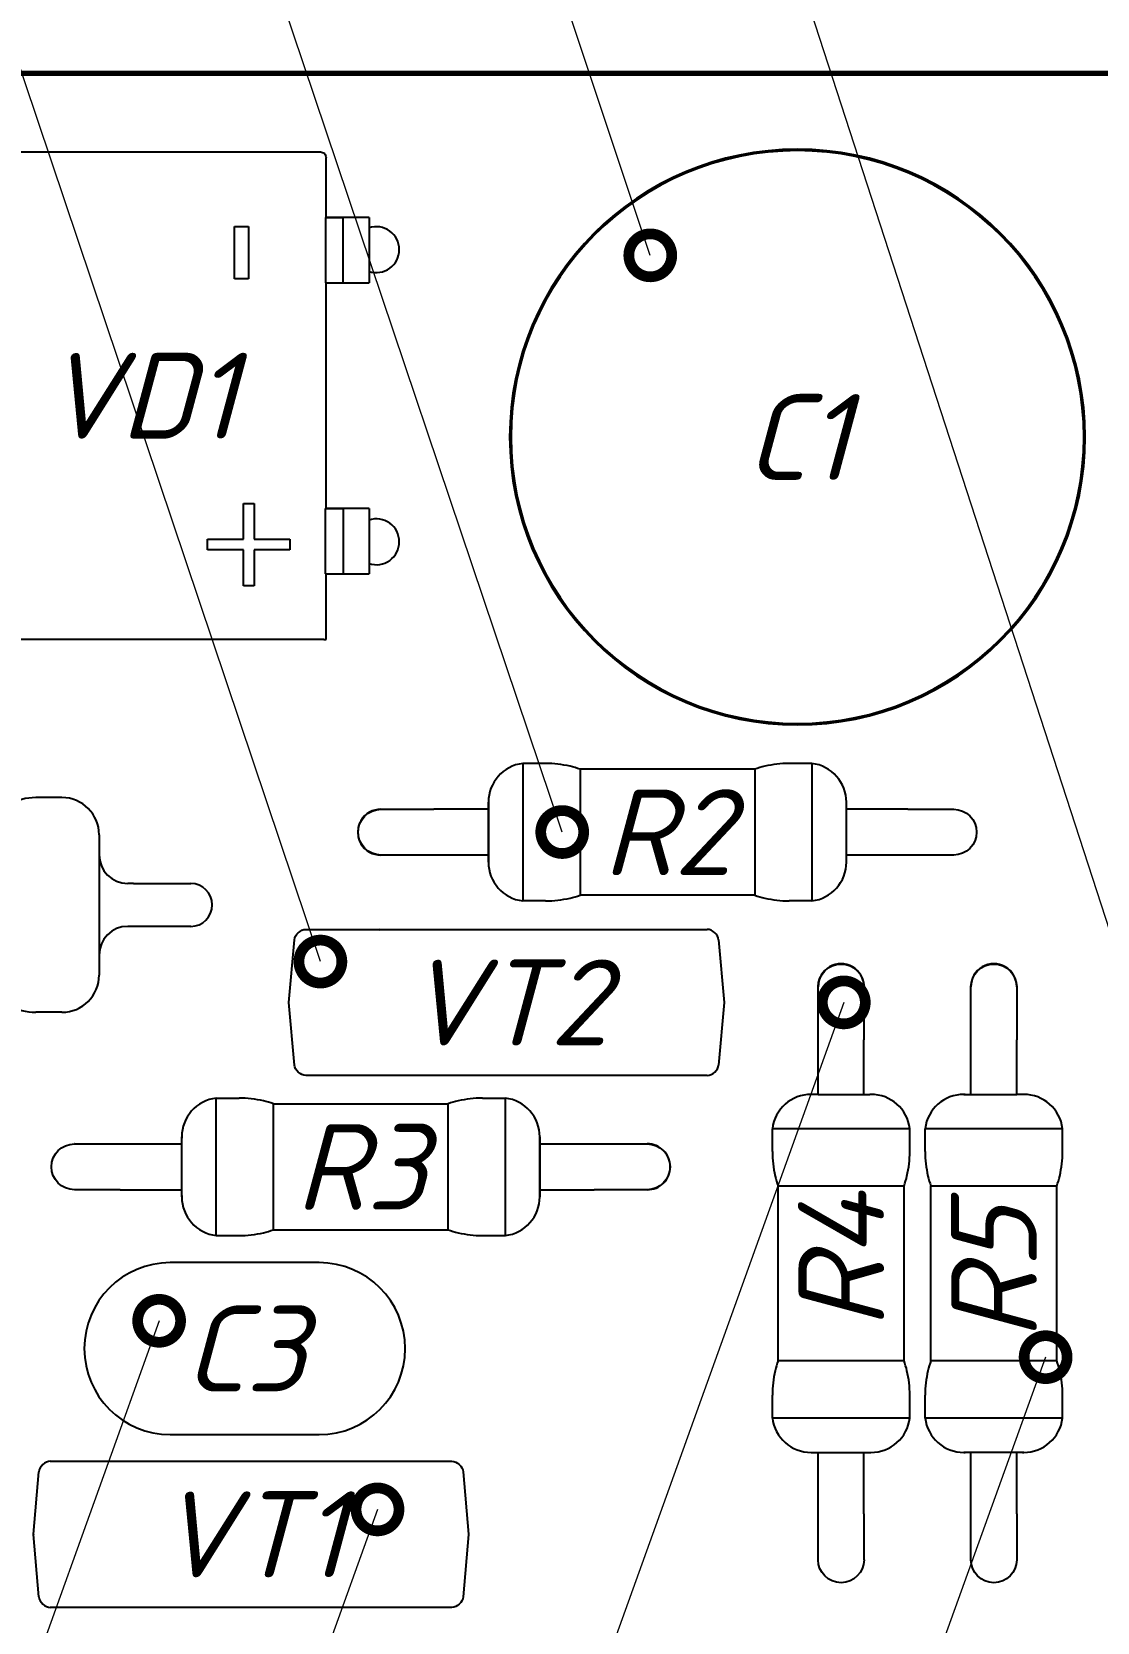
# Model space of a CAD drawing. Header units: millimetres. Extents: x 2470 to 6390, y 1560 to 2814.
# Drawn here: x 2965.1 to 3002.4, y 1750.6 to 1806.2 of the extents above; entities that cross this region are included whole.
import ezdxf
from ezdxf import colors
from ezdxf.entities.mleader import LeaderData, LeaderLine
from ezdxf.math import Vec2, Vec3

# ---------------------------------------------------------------- set-up
doc = ezdxf.new("R2010")
doc.units = ezdxf.units.MM
doc.layers.get('0').update_dxf_attribs({"lineweight": 0})
for name, color, linetype, lineweight in [('Text', 7, 'Continuous', 18), ('Размерные линии', 7, 'Continuous', 15), ('Сплошная толстая основная', 7, 'Continuous', 70), ('Сплошная тонкая', 7, 'Continuous', 30)]:
    doc.layers.add(name, color=color, linetype=linetype, lineweight=lineweight)
doc.styles.add('Main', font='isocpeur.ttf', dxfattribs={"oblique": 15, "height": 3})
doc.dimstyles.new('ISO-25', dxfattribs={"dimtxt": 3, "dimasz": 4, "dimexe": 1.25, "dimexo": 0.625, "dimtad": 1, "dimtoh": 1, "dimtxsty": 'Main', "dimcen": 2.5, "dimclrd": 256, "dimclre": 256, "dimclrt": 256, "dimadec": 0, "dimazin": 0, "dimtol": 1, "dimtm": 0.5, "dimtfac": 1, "dimtmove": 0, "dimatfit": 3, "dimfxl": 1, "dimlwd": -1, "dimlwe": -1, "dimarcsym": 0})

# ---------------------------------------------------------------- blocks, each defined once
blk = doc.blocks.new('*D71')
at = {"layer": 'Defpoints', "color": 0, "lineweight": 18, "transparency": 16777216}
for p in [(2934.896, 1752.63), (3078.896, 1752.63), (3078.896, 1736.598)]:
    blk.add_point(p, dxfattribs=at)
at = {"layer": 'Размерные линии', "transparency": 16777216}
for p, q in [((2934.896, 1752.005), (2934.896, 1735.348)), ((3078.896, 1752.005), (3078.896, 1735.348)), ((2938.896, 1736.598), (3074.896, 1736.598))]:
    blk.add_line(p, q, dxfattribs=at)
at = {"layer": 'Размерные линии', "lineweight": 18, "transparency": 16777216}
for points in [[(2938.896, 1737.264), (2938.896, 1735.931), (2934.896, 1736.598)], [(3074.896, 1737.264), (3074.896, 1735.931), (3078.896, 1736.598)]]:
    blk.add_solid(points, dxfattribs=at)
at = {"layer": 'Размерные линии', "transparency": 16777216, "insert": (3005.633, 1738.723), "char_height": 3, "attachment_point": 5, "style": 'Main'}
blk.add_mtext('72', dxfattribs=at)
blk = doc.blocks.new('_DotSmall')
at = {"color": 0, "linetype": 'ByBlock', "const_width": 0.5}
blk.add_lwpolyline([(-0.0625, 0, 1), (0.0625, 0, 1)], format="xyb", close=True, dxfattribs=at)

msp = doc.modelspace()

# ---------------------------------------------------------------- linework, layer by layer
at = {"layer": 'Сплошная толстая основная', "linetype": 'Continuous'}
msp.add_line((2928.796, 1804.711), (3084.991, 1804.72), dxfattribs=at)
at = {"layer": 'Сплошная тонкая', "linetype": 'Continuous', "lineweight": 25}
for p, q in [((2962.735, 1801.964), (2975.118, 1801.964)), ((2975.118, 1801.964), (2975.226, 1801.964)), ((2975.426, 1799.674), (2975.426, 1801.764)), ((2972.225, 1799.364), (2972.714, 1799.364)), ((2972.225, 1797.532), (2972.225, 1799.364)), ((2972.714, 1799.364), (2972.714, 1797.532)), ((2975.416, 1799.674), (2975.411, 1799.674)), ((2975.411, 1799.674), (2975.411, 1797.394)), ((2975.526, 1799.674), (2975.416, 1799.674)), ((2976.926, 1799.674), (2975.526, 1799.674)), ((2976.926, 1799.674), (2976.926, 1797.394)), ((2972.714, 1797.532), (2972.225, 1797.532)), ((2975.411, 1797.394), (2975.416, 1797.394)), ((2975.416, 1797.394), (2975.526, 1797.394)), ((2975.426, 1789.514), (2975.426, 1797.394)), ((2975.526, 1797.394), (2976.926, 1797.394)), ((2972.537, 1789.695), (2972.917, 1789.695)), ((2972.537, 1788.447), (2972.537, 1789.695)), ((2972.917, 1789.695), (2972.917, 1788.447)), ((2975.416, 1789.514), (2975.411, 1789.514)), ((2975.411, 1787.234), (2975.411, 1789.514)), ((2975.526, 1789.514), (2975.416, 1789.514)), ((2976.926, 1789.514), (2975.526, 1789.514)), ((2976.926, 1789.514), (2976.926, 1787.234)), ((2971.289, 1788.447), (2972.537, 1788.447)), ((2971.289, 1788.067), (2971.289, 1788.447)), ((2972.917, 1788.447), (2974.165, 1788.447)), ((2974.165, 1788.447), (2974.165, 1788.067)), ((2972.537, 1788.067), (2971.289, 1788.067)), ((2972.537, 1786.818), (2972.537, 1788.067)), ((2972.917, 1788.067), (2972.917, 1786.818)), ((2974.165, 1788.067), (2972.917, 1788.067)), ((2975.411, 1787.234), (2975.416, 1787.234)), ((2975.416, 1787.234), (2975.526, 1787.234)), ((2975.426, 1784.944), (2975.426, 1787.234)), ((2975.526, 1787.234), (2976.926, 1787.234)), ((2972.917, 1786.818), (2972.537, 1786.818)), ((2975.349, 1784.944), (2962.704, 1784.944)), ((2975.349, 1784.944), (2975.426, 1784.944)), ((2983.095, 1780.614), (2982.295, 1780.614)), ((2982.295, 1780.614), (2982.295, 1775.814)), ((2984.795, 1780.414), (2984.295, 1780.414)), ((2984.295, 1780.414), (2984.295, 1776.014)), ((2985.645, 1780.414), (2984.795, 1780.414)), ((2986.495, 1780.414), (2985.645, 1780.414)), ((2987.345, 1780.414), (2986.495, 1780.414)), ((2988.195, 1780.414), (2987.345, 1780.414)), ((2989.045, 1780.414), (2988.195, 1780.414)), ((2989.895, 1780.414), (2989.045, 1780.414)), ((2990.395, 1780.414), (2989.895, 1780.414)), ((2990.395, 1780.414), (2990.395, 1776.014)), ((2992.395, 1780.614), (2991.595, 1780.614)), ((2992.395, 1780.614), (2992.395, 1775.814)), ((2966.2, 1779.424), (2965.286, 1779.424)), ((2981.094, 1777.17), (2981.094, 1779.257)), ((2981.095, 1779.214), (2981.095, 1777.214)), ((2993.595, 1779.257), (2993.595, 1777.17)), ((2993.595, 1779.214), (2993.595, 1777.214)), ((2981.094, 1779.014), (2979.195, 1779.014)), ((2981.095, 1779.014), (2981.094, 1779.014)), ((2995.745, 1779.014), (2993.595, 1779.014)), ((2993.595, 1779.014), (2993.595, 1779.014)), ((2967.5, 1778.124), (2967.5, 1773.224)), ((2981.094, 1777.414), (2979.195, 1777.414)), ((2981.095, 1777.414), (2981.094, 1777.414)), ((2995.745, 1777.414), (2993.595, 1777.414)), ((2993.595, 1777.414), (2993.595, 1777.414)), ((2968.7, 1776.424), (2968.5, 1776.424)), ((2984.795, 1776.014), (2984.295, 1776.014)), ((2985.645, 1776.014), (2984.795, 1776.014)), ((2986.495, 1776.014), (2985.645, 1776.014)), ((2987.345, 1776.014), (2986.495, 1776.014)), ((2988.195, 1776.014), (2987.345, 1776.014)), ((2989.045, 1776.014), (2988.195, 1776.014)), ((2989.895, 1776.014), (2989.045, 1776.014)), ((2990.395, 1776.014), (2989.895, 1776.014)), ((2983.095, 1775.814), (2982.295, 1775.814)), ((2992.395, 1775.814), (2991.595, 1775.814)), ((2968.7, 1774.924), (2968.5, 1774.924)), ((2974.717, 1774.819), (2988.738, 1774.819)), ((2974.128, 1772.272), (2974.319, 1774.454)), ((2989.136, 1774.454), (2989.327, 1772.272)), ((2974.319, 1770.084), (2974.128, 1772.265)), ((2989.327, 1772.265), (2989.136, 1770.084)), ((2966.2, 1771.924), (2965.286, 1771.924)), ((2992.612, 1769.059), (2992.612, 1770.959)), ((2994.212, 1769.059), (2994.212, 1770.959)), ((2997.946, 1769.059), (2997.946, 1770.959)), ((2999.546, 1769.059), (2999.546, 1770.959)), ((2988.738, 1769.719), (2974.717, 1769.719)), ((2971.588, 1764.13), (2971.588, 1768.93)), ((2971.588, 1768.93), (2972.388, 1768.93)), ((2973.588, 1764.33), (2973.588, 1768.73)), ((2973.588, 1768.73), (2974.088, 1768.73)), ((2974.088, 1768.73), (2974.938, 1768.73)), ((2974.938, 1768.73), (2975.788, 1768.73)), ((2975.788, 1768.73), (2976.638, 1768.73)), ((2976.638, 1768.73), (2977.488, 1768.73)), ((2977.488, 1768.73), (2978.338, 1768.73)), ((2978.338, 1768.73), (2979.188, 1768.73)), ((2979.188, 1768.73), (2979.688, 1768.73)), ((2979.688, 1764.33), (2979.688, 1768.73)), ((2980.888, 1768.93), (2981.688, 1768.93)), ((2981.688, 1764.13), (2981.688, 1768.93)), ((2992.612, 1769.059), (2992.612, 1769.059)), ((2994.212, 1769.059), (2994.212, 1769.059)), ((2997.946, 1769.059), (2997.946, 1769.059)), ((2999.546, 1769.059), (2999.546, 1769.059)), ((2970.387, 1765.486), (2970.387, 1767.573)), ((2982.888, 1767.573), (2982.888, 1765.486)), ((2995.812, 1767.859), (2991.012, 1767.859)), ((2991.012, 1767.059), (2991.012, 1767.859)), ((2995.812, 1767.059), (2995.812, 1767.859)), ((3001.146, 1767.859), (2996.346, 1767.859)), ((2996.346, 1767.059), (2996.346, 1767.859)), ((3001.146, 1767.059), (3001.146, 1767.859)), ((2968.238, 1767.33), (2970.387, 1767.33)), ((2970.387, 1767.33), (2970.388, 1767.33)), ((2970.388, 1765.53), (2970.388, 1767.53)), ((2982.888, 1765.53), (2982.888, 1767.53)), ((2982.888, 1767.33), (2984.788, 1767.33)), ((2982.888, 1767.33), (2982.888, 1767.33)), ((2968.238, 1765.73), (2970.387, 1765.73)), ((2970.387, 1765.73), (2970.388, 1765.73)), ((2982.888, 1765.73), (2984.788, 1765.73)), ((2982.888, 1765.73), (2982.888, 1765.73)), ((2995.612, 1765.859), (2991.212, 1765.859)), ((2991.212, 1765.359), (2991.212, 1765.859)), ((2991.212, 1764.509), (2991.212, 1765.359)), ((2995.612, 1765.359), (2995.612, 1765.859)), ((2995.612, 1764.509), (2995.612, 1765.359)), ((3000.946, 1765.859), (2996.546, 1765.859)), ((2996.546, 1765.359), (2996.546, 1765.859)), ((2996.546, 1764.509), (2996.546, 1765.359)), ((3000.946, 1765.359), (3000.946, 1765.859)), ((3000.946, 1764.509), (3000.946, 1765.359)), ((2973.588, 1764.33), (2974.088, 1764.33)), ((2974.088, 1764.33), (2974.938, 1764.33)), ((2974.938, 1764.33), (2975.788, 1764.33)), ((2975.788, 1764.33), (2976.638, 1764.33)), ((2976.638, 1764.33), (2977.488, 1764.33)), ((2977.488, 1764.33), (2978.338, 1764.33)), ((2978.338, 1764.33), (2979.188, 1764.33)), ((2979.188, 1764.33), (2979.688, 1764.33)), ((2991.212, 1763.659), (2991.212, 1764.509)), ((2995.612, 1763.659), (2995.612, 1764.509)), ((2996.546, 1763.659), (2996.546, 1764.509)), ((3000.946, 1763.659), (3000.946, 1764.509)), ((2971.588, 1764.13), (2972.388, 1764.13)), ((2980.888, 1764.13), (2981.688, 1764.13)), ((2991.212, 1762.809), (2991.212, 1763.659)), ((2995.612, 1762.809), (2995.612, 1763.659)), ((2996.546, 1762.809), (2996.546, 1763.659)), ((3000.946, 1762.809), (3000.946, 1763.659)), ((2975.185, 1763.184), (2969.985, 1763.184)), ((2991.212, 1761.959), (2991.212, 1762.809)), ((2995.612, 1761.959), (2995.612, 1762.809)), ((2996.546, 1761.959), (2996.546, 1762.809)), ((3000.946, 1761.959), (3000.946, 1762.809)), ((2991.212, 1761.109), (2991.212, 1761.959)), ((2995.612, 1761.109), (2995.612, 1761.959)), ((2996.546, 1761.109), (2996.546, 1761.959)), ((3000.946, 1761.109), (3000.946, 1761.959)), ((2991.212, 1760.259), (2991.212, 1761.109)), ((2995.612, 1760.259), (2995.612, 1761.109)), ((2996.546, 1760.259), (2996.546, 1761.109)), ((3000.946, 1760.259), (3000.946, 1761.109)), ((2991.212, 1759.759), (2991.212, 1760.259)), ((2995.612, 1759.759), (2991.212, 1759.759)), ((2995.612, 1759.759), (2995.612, 1760.259)), ((2996.546, 1759.759), (2996.546, 1760.259)), ((3000.946, 1759.759), (2996.546, 1759.759)), ((3000.946, 1759.759), (3000.946, 1760.259)), ((2991.012, 1757.759), (2991.012, 1758.559)), ((2995.812, 1757.759), (2995.812, 1758.559)), ((2996.346, 1757.759), (2996.346, 1758.559)), ((3001.146, 1757.759), (3001.146, 1758.559)), ((2995.812, 1757.759), (2991.012, 1757.759)), ((3001.146, 1757.759), (2996.346, 1757.759)), ((2969.985, 1757.18), (2975.185, 1757.18)), ((2992.612, 1756.558), (2992.612, 1756.559)), ((2992.612, 1754.409), (2992.612, 1756.558)), ((2994.212, 1756.558), (2994.212, 1756.559)), ((2994.212, 1754.409), (2994.212, 1756.558)), ((2999.789, 1756.558), (2997.702, 1756.558)), ((2999.746, 1756.559), (2997.746, 1756.559)), ((2997.946, 1756.558), (2997.946, 1756.559)), ((2997.946, 1754.409), (2997.946, 1756.558)), ((2999.546, 1756.558), (2999.546, 1756.559)), ((2999.546, 1754.409), (2999.546, 1756.558)), ((2965.207, 1753.701), (2965.398, 1755.882)), ((2965.796, 1756.247), (2979.817, 1756.247)), ((2980.216, 1755.882), (2980.406, 1753.701)), ((2965.398, 1751.513), (2965.207, 1753.694)), ((2980.406, 1753.694), (2980.216, 1751.513)), ((2979.817, 1751.147), (2965.796, 1751.147))]:
    msp.add_line(p, q, dxfattribs=at)
at = {"layer": 'Сплошная тонкая', "lineweight": 25}
for p, q in [((2975.411, 1799.674), (2976.011, 1799.674)), ((2976.011, 1799.674), (2976.011, 1797.394)), ((2975.426, 1789.514), (2976.026, 1789.514)), ((2976.026, 1789.514), (2976.026, 1787.234)), ((2992.612, 1769.059), (2992.412, 1769.059)), ((2992.612, 1769.059), (2994.212, 1769.059)), ((2994.212, 1769.059), (2994.412, 1769.059)), ((2997.702, 1769.059), (2997.946, 1769.059)), ((2997.946, 1769.059), (2999.546, 1769.059)), ((2999.746, 1769.059), (2999.546, 1769.059)), ((2992.368, 1756.558), (2992.612, 1756.558)), ((2992.612, 1756.559), (2994.212, 1756.558)), ((2994.212, 1756.559), (2994.412, 1756.559))]:
    msp.add_line(p, q, dxfattribs=at)
at = {"layer": 'Сплошная тонкая', "linetype": 'Continuous', "lineweight": 25}
for centre, radius, start, end in [((2991.888, 1792.01), 10.051, 0, 180), ((2991.888, 1792.01), 10, 0, 180), ((2991.888, 1792.01), 10, 0, 180), ((2977.181, 1798.554), 0.8, 0, 108.5877), ((2977.181, 1798.554), 0.8, 251.4123, 0), ((2991.888, 1792.01), 10.051, 180, 0), ((2991.888, 1792.01), 10, 180, 270), ((2991.888, 1792.01), 10, 270, 0), ((2977.181, 1788.354), 0.8, 0, 108.5877), ((2977.181, 1788.354), 0.8, 251.4123, 0), ((2982.461, 1779.257), 1.367, 96.9744, 179.9998), ((2983.095, 1776.914), 3.7, 76.7188, 90), ((2983.095, 1776.914), 3.7, 71.0754, 76.7188), ((2991.595, 1776.914), 3.7, 103.2812, 108.9247), ((2991.595, 1776.914), 3.7, 90, 103.2812), ((2992.229, 1779.257), 1.367, 0.0002, 83.0256), ((2965.286, 1777.628), 1.795, 90, 121.0285), ((2966.2, 1778.124), 1.3, 0, 90), ((2982.461, 1779.257), 1.367, 179.9998, 181.8231), ((2992.229, 1779.257), 1.367, 358.177, 0.0002), ((2977.335, 1778.214), 0.8, 89.6554, 270.3534), ((2968.5, 1777.424), 1, 180, 270), ((2982.461, 1777.17), 1.367, 178.177, 180.0002), ((2982.461, 1777.17), 1.367, 180.0002, 263.0256), ((2992.229, 1777.17), 1.367, 276.9744, 359.9998), ((2992.229, 1777.17), 1.367, 359.9998, 1.8231), ((2997.335, 1778.214), 0.8, 269.8522, 270.1478), ((2970.7, 1775.674), 0.75, 0, 90), ((2983.095, 1779.514), 3.7, 270, 283.2812), ((2983.095, 1779.514), 3.7, 283.2812, 288.9247), ((2991.595, 1779.514), 3.7, 251.0754, 256.7188), ((2991.595, 1779.514), 3.7, 256.7188, 270), ((2970.7, 1775.674), 0.75, 270, 0), ((2968.5, 1773.924), 1, 90, 180), ((2977.286, 1774.779), 0.04, 0, 90), ((2966.2, 1773.224), 1.3, 270, 0), ((2993.412, 1772.819), 0.8, 0, 180.3298), ((2998.746, 1772.819), 0.8, 0, 180.3277), ((2993.412, 1772.819), 0.8, 359.6314, 360), ((2998.746, 1772.819), 0.8, 359.6293, 0), ((2965.286, 1773.719), 1.795, 238.9716, 270), ((2974.168, 1772.269), 0.04, 175, 185), ((2989.287, 1772.269), 0.04, 0, 5), ((2989.287, 1772.269), 0.04, 355, 0), ((2971.753, 1767.573), 1.367, 96.9744, 179.9998), ((2972.388, 1765.23), 3.7, 76.7188, 90), ((2972.388, 1765.23), 3.7, 71.0754, 76.7188), ((2980.888, 1765.23), 3.7, 103.2812, 108.9246), ((2980.888, 1765.23), 3.7, 90, 103.2812), ((2981.522, 1767.573), 1.367, 0.0002, 83.0256), ((2992.368, 1767.693), 1.367, 90.0002, 173.0256), ((2992.368, 1767.693), 1.367, 88.177, 90.0002), ((2994.455, 1767.693), 1.367, 89.9998, 91.823), ((2994.455, 1767.693), 1.367, 6.9744, 89.9998), ((2997.702, 1767.693), 1.367, 90.0002, 173.0256), ((2997.702, 1767.693), 1.367, 88.177, 90.0002), ((2999.789, 1767.693), 1.367, 89.9998, 91.823), ((2999.789, 1767.693), 1.367, 6.9744, 89.9998), ((2971.753, 1767.573), 1.367, 179.9998, 181.8231), ((2981.522, 1767.573), 1.367, 358.177, 0.0002), ((2966.648, 1766.53), 0.8, 89.8036, 90.1964), ((2986.648, 1766.53), 0.8, 0, 90.3749), ((2994.712, 1767.059), 3.7, 180, 193.2812), ((2992.112, 1767.059), 3.7, 346.7188, 0), ((3000.046, 1767.059), 3.7, 180, 193.2812), ((2997.446, 1767.059), 3.7, 346.7188, 0), ((2986.648, 1766.53), 0.8, 269.6773, 0), ((2994.712, 1767.059), 3.7, 193.2812, 198.9246), ((2992.112, 1767.059), 3.7, 341.0754, 346.7188), ((3000.046, 1767.059), 3.7, 193.2812, 198.9246), ((2997.446, 1767.059), 3.7, 341.0754, 346.7188), ((2971.753, 1765.486), 1.367, 178.177, 180.0002), ((2971.753, 1765.486), 1.367, 180.0002, 263.0256), ((2981.522, 1765.486), 1.367, 276.9744, 359.9998), ((2981.522, 1765.486), 1.367, 359.9998, 1.8231), ((2972.388, 1767.83), 3.7, 270, 283.2812), ((2972.388, 1767.83), 3.7, 283.2812, 288.9246), ((2980.888, 1767.83), 3.7, 251.0754, 256.7188), ((2980.888, 1767.83), 3.7, 256.7188, 270), ((2969.985, 1760.182), 3.002, 90, 270), ((2975.185, 1760.182), 3.002, 0, 90), ((2975.185, 1760.182), 3.002, 270, 0), ((2994.712, 1758.559), 3.7, 161.0754, 166.7188), ((2992.112, 1758.559), 3.7, 13.2812, 18.9246), ((3000.046, 1758.559), 3.7, 161.0754, 166.7188), ((2997.446, 1758.559), 3.7, 13.2812, 18.9246), ((2994.712, 1758.559), 3.7, 166.7188, 180), ((2992.112, 1758.559), 3.7, 0, 13.2812), ((3000.046, 1758.559), 3.7, 166.7188, 180), ((2997.446, 1758.559), 3.7, 0, 13.2812), ((2992.368, 1757.925), 1.367, 186.9744, 269.9998), ((2994.455, 1757.925), 1.367, 270.0002, 353.0256), ((2997.702, 1757.925), 1.367, 186.9744, 269.9998), ((2999.789, 1757.925), 1.367, 270.0002, 353.0256), ((2992.368, 1757.925), 1.367, 269.9998, 271.823), ((2994.455, 1757.925), 1.367, 268.177, 270.0002), ((2997.702, 1757.925), 1.367, 269.9998, 271.823), ((2999.789, 1757.925), 1.367, 268.177, 270.0002), ((2965.247, 1753.697), 0.04, 175, 180), ((2965.247, 1753.697), 0.04, 180, 185), ((2980.367, 1753.697), 0.04, 355, 5)]:
    msp.add_arc(centre, radius, start, end, dxfattribs=at)
at = {"layer": 'Сплошная тонкая', "linetype": 'Continuous', "lineweight": 25, "extrusion": (0, 0, -1)}
for centre, major_axis, ratio, start_param, end_param in [((2975.226, 1801.764), (-0.2, 0), 0.999086, 1.570796, 3.141593), ((2977.345, 1778.214), (-0.566, -0.566), 1, -5.497806, -3.92701), ((2997.345, 1778.214), (0.566, -0.566), 1, -2.356189, -0.785393), ((2977.345, 1778.214), (-0.566, -0.566), 1, -0.785417, 0.785379), ((2997.345, 1778.214), (0.566, -0.566), 1, -0.785393, 0.785403), ((2968.7, 1774.924), (2, 0), 0, 0, 1.570796), ((2993.412, 1772.809), (-0.566, 0.566), 1, -0.785417, 0.785379), ((2993.412, 1772.809), (-0.566, 0.566), 1, -5.497806, -3.92701), ((2998.746, 1772.809), (-0.566, 0.566), 1, -0.785417, 0.785379), ((2998.746, 1772.809), (-0.566, 0.566), 1, -5.497806, -3.92701), ((2966.638, 1766.53), (-0.566, 0.566), 1, -0.785393, 0.785403), ((2986.638, 1766.53), (0.566, 0.566), 1, -0.785417, 0.785379), ((2966.638, 1766.53), (-0.566, 0.566), 1, -2.356189, -0.785393), ((2986.638, 1766.53), (0.566, 0.566), 1, -5.497806, -3.92701), ((2993.412, 1752.809), (-0.566, -0.566), 1, -0.785393, 0.785403), ((2993.412, 1752.809), (-0.566, -0.566), 1, -2.356189, -0.785393), ((2998.746, 1752.809), (-0.566, -0.566), 1, -0.785393, 0.785403), ((2998.746, 1752.809), (-0.566, -0.566), 1, -2.356189, -0.785393)]:
    msp.add_ellipse(centre, major_axis=major_axis, ratio=ratio, start_param=start_param, end_param=end_param, dxfattribs=at)
at = {"layer": 'Сплошная тонкая', "linetype": 'Continuous', "lineweight": 25}
msp.add_ellipse((2968.7, 1776.424), major_axis=(2, 0), ratio=0, start_param=-1.570796, end_param=0, dxfattribs=at)
for points, knots in [([(2977.345, 1779.014), (2977.355, 1779.014), (2977.366, 1779.014), (2977.382, 1779.014), (2977.388, 1779.014), (2977.398, 1779.014), (2977.402, 1779.014), (2977.408, 1779.014), (2977.41, 1779.014), (2977.414, 1779.014), (2977.416, 1779.014), (2977.418, 1779.014), (2977.419, 1779.014), (2977.421, 1779.014), (2977.422, 1779.014), (2977.423, 1779.014), (2977.423, 1779.014), (2977.424, 1779.014), (2977.424, 1779.014), (2977.425, 1779.014), (2977.425, 1779.014), (2977.425, 1779.014), (2977.425, 1779.014), (2977.426, 1779.014), (2977.426, 1779.014), (2977.426, 1779.014), (2977.426, 1779.014), (2977.426, 1779.014), (2977.426, 1779.014), (2977.426, 1779.014), (2977.426, 1779.014), (2977.426, 1779.014), (2977.426, 1779.014), (2977.426, 1779.014), (2977.426, 1779.014), (2977.426, 1779.014), (2977.426, 1779.014), (2977.426, 1779.014), (2977.426, 1779.014), (2977.426, 1779.014), (2977.426, 1779.014), (2977.426, 1779.014)], [0, 0, 0, 0, 0.03468599, 0.03468599, 0.05358189, 0.05358189, 0.06505289, 0.06505289, 0.07233859, 0.07233859, 0.07706911, 0.07706911, 0.08017721, 0.08017721, 0.08223332, 0.08223332, 0.08359912, 0.08359912, 0.0845087, 0.0845087, 0.08511545, 0.08511545, 0.08552062, 0.08552062, 0.08579137, 0.08579137, 0.08597238, 0.08597238, 0.08609343, 0.08609343, 0.0861744, 0.0861744, 0.08622856, 0.08622856, 0.0862648, 0.0862648, 0.08628905, 0.08628905, 0.08630527, 0.08630527, 0.08631612, 0.08631612, 0.08631612, 0.08631612]), ([(2977.426, 1779.014), (2977.461, 1779.014), (2977.492, 1779.014), (2977.644, 1779.014), (2977.786, 1779.014), (2978.143, 1779.014), (2978.373, 1779.014), (2978.8, 1779.014), (2979, 1779.014), (2979.195, 1779.014)], [0, 0, 0, 0, 0.091942, 0.091942, 0.380014, 0.380014, 0.740138, 0.740138, 1.033503, 1.033503, 1.033503, 1.033503]), ([(2995.745, 1779.014), (2995.895, 1779.014), (2996.047, 1779.014), (2996.355, 1779.014), (2996.512, 1779.014), (2996.701, 1779.014), (2996.743, 1779.014), (2996.86, 1779.014), (2996.931, 1779.014), (2997.138, 1779.014), (2997.254, 1779.014), (2997.345, 1779.014)], [0, 0, 0, 0, 0.2259545, 0.2259545, 0.4783027, 0.4783027, 0.5548759, 0.5548759, 0.6930296, 0.6930296, 0.9897765, 0.9897765, 0.9897765, 0.9897765]), ([(2979.195, 1777.414), (2979.031, 1777.414), (2978.865, 1777.414), (2978.536, 1777.414), (2978.371, 1777.414), (2978.065, 1777.414), (2977.92, 1777.414), (2977.605, 1777.414), (2977.456, 1777.414), (2977.345, 1777.414)], [0, 0, 0, 0, 0.245898, 0.245898, 0.498575, 0.498575, 0.751048, 0.751048, 1.119793, 1.119793, 1.119793, 1.119793]), ([(2997.345, 1777.414), (2997.297, 1777.414), (2997.244, 1777.414), (2997.105, 1777.414), (2997.018, 1777.414), (2996.825, 1777.414), (2996.72, 1777.414), (2996.497, 1777.414), (2996.378, 1777.414), (2996.092, 1777.414), (2995.917, 1777.414), (2995.745, 1777.414)], [0, 0, 0, 0, 0.1573034, 0.1573034, 0.3487737, 0.3487737, 0.5401544, 0.5401544, 0.7314985, 0.7314985, 0.9905017, 0.9905017, 0.9905017, 0.9905017]), ([(2992.612, 1770.959), (2992.612, 1771.122), (2992.612, 1771.288), (2992.612, 1771.617), (2992.612, 1771.782), (2992.612, 1772.089), (2992.612, 1772.234), (2992.612, 1772.548), (2992.612, 1772.697), (2992.612, 1772.809)], [0, 0, 0, 0, 0.245898, 0.245898, 0.498575, 0.498575, 0.751048, 0.751048, 1.119793, 1.119793, 1.119793, 1.119793]), ([(2994.212, 1772.809), (2994.212, 1772.798), (2994.212, 1772.788), (2994.212, 1772.771), (2994.212, 1772.765), (2994.212, 1772.756), (2994.212, 1772.752), (2994.212, 1772.746), (2994.212, 1772.743), (2994.212, 1772.739), (2994.212, 1772.738), (2994.212, 1772.735), (2994.212, 1772.734), (2994.212, 1772.733), (2994.212, 1772.732), (2994.212, 1772.731), (2994.212, 1772.73), (2994.212, 1772.729), (2994.212, 1772.729), (2994.212, 1772.729), (2994.212, 1772.728), (2994.212, 1772.728), (2994.212, 1772.728), (2994.212, 1772.728), (2994.212, 1772.728), (2994.212, 1772.728), (2994.212, 1772.727), (2994.212, 1772.727), (2994.212, 1772.727), (2994.212, 1772.727), (2994.212, 1772.727), (2994.212, 1772.727), (2994.212, 1772.727), (2994.212, 1772.727), (2994.212, 1772.727), (2994.212, 1772.727), (2994.212, 1772.727), (2994.212, 1772.727), (2994.212, 1772.727), (2994.212, 1772.727), (2994.212, 1772.727), (2994.212, 1772.727)], [0, 0, 0, 0, 0.03468599, 0.03468599, 0.05358189, 0.05358189, 0.06505289, 0.06505289, 0.07233859, 0.07233859, 0.07706911, 0.07706911, 0.08017721, 0.08017721, 0.08223332, 0.08223332, 0.08359912, 0.08359912, 0.0845087, 0.0845087, 0.08511545, 0.08511545, 0.08552062, 0.08552062, 0.08579137, 0.08579137, 0.08597238, 0.08597238, 0.08609343, 0.08609343, 0.0861744, 0.0861744, 0.08622856, 0.08622856, 0.0862648, 0.0862648, 0.08628905, 0.08628905, 0.08630527, 0.08630527, 0.08631612, 0.08631612, 0.08631612, 0.08631612]), ([(2994.212, 1772.727), (2994.212, 1772.693), (2994.212, 1772.661), (2994.212, 1772.509), (2994.212, 1772.367), (2994.212, 1772.011), (2994.212, 1771.781), (2994.212, 1771.353), (2994.212, 1771.154), (2994.212, 1770.959)], [0, 0, 0, 0, 0.091942, 0.091942, 0.380014, 0.380014, 0.740138, 0.740138, 1.033503, 1.033503, 1.033503, 1.033503]), ([(2997.946, 1770.959), (2997.946, 1771.122), (2997.946, 1771.288), (2997.946, 1771.617), (2997.946, 1771.782), (2997.946, 1772.089), (2997.946, 1772.234), (2997.946, 1772.548), (2997.946, 1772.697), (2997.946, 1772.809)], [0, 0, 0, 0, 0.245898, 0.245898, 0.498575, 0.498575, 0.751048, 0.751048, 1.119793, 1.119793, 1.119793, 1.119793]), ([(2999.546, 1772.809), (2999.546, 1772.798), (2999.546, 1772.788), (2999.546, 1772.771), (2999.546, 1772.765), (2999.546, 1772.756), (2999.546, 1772.752), (2999.546, 1772.746), (2999.546, 1772.743), (2999.546, 1772.739), (2999.546, 1772.738), (2999.546, 1772.735), (2999.546, 1772.734), (2999.546, 1772.733), (2999.546, 1772.732), (2999.546, 1772.731), (2999.546, 1772.73), (2999.546, 1772.729), (2999.546, 1772.729), (2999.546, 1772.729), (2999.546, 1772.728), (2999.546, 1772.728), (2999.546, 1772.728), (2999.546, 1772.728), (2999.546, 1772.728), (2999.546, 1772.728), (2999.546, 1772.727), (2999.546, 1772.727), (2999.546, 1772.727), (2999.546, 1772.727), (2999.546, 1772.727), (2999.546, 1772.727), (2999.546, 1772.727), (2999.546, 1772.727), (2999.546, 1772.727), (2999.546, 1772.727), (2999.546, 1772.727), (2999.546, 1772.727), (2999.546, 1772.727), (2999.546, 1772.727), (2999.546, 1772.727), (2999.546, 1772.727)], [0, 0, 0, 0, 0.03468599, 0.03468599, 0.05358189, 0.05358189, 0.06505289, 0.06505289, 0.07233859, 0.07233859, 0.07706911, 0.07706911, 0.08017721, 0.08017721, 0.08223332, 0.08223332, 0.08359912, 0.08359912, 0.0845087, 0.0845087, 0.08511545, 0.08511545, 0.08552062, 0.08552062, 0.08579137, 0.08579137, 0.08597238, 0.08597238, 0.08609343, 0.08609343, 0.0861744, 0.0861744, 0.08622856, 0.08622856, 0.0862648, 0.0862648, 0.08628905, 0.08628905, 0.08630527, 0.08630527, 0.08631612, 0.08631612, 0.08631612, 0.08631612]), ([(2999.546, 1772.727), (2999.546, 1772.693), (2999.546, 1772.661), (2999.546, 1772.509), (2999.546, 1772.367), (2999.546, 1772.011), (2999.546, 1771.781), (2999.546, 1771.353), (2999.546, 1771.154), (2999.546, 1770.959)], [0, 0, 0, 0, 0.091942, 0.091942, 0.380014, 0.380014, 0.740138, 0.740138, 1.033503, 1.033503, 1.033503, 1.033503]), ([(2966.638, 1767.33), (2966.685, 1767.33), (2966.739, 1767.33), (2966.877, 1767.33), (2966.964, 1767.33), (2967.157, 1767.33), (2967.263, 1767.33), (2967.486, 1767.33), (2967.604, 1767.33), (2967.89, 1767.33), (2968.065, 1767.33), (2968.238, 1767.33)], [0, 0, 0, 0, 0.1573034, 0.1573034, 0.3487737, 0.3487737, 0.5401544, 0.5401544, 0.7314985, 0.7314985, 0.9905017, 0.9905017, 0.9905017, 0.9905017]), ([(2984.788, 1767.33), (2984.951, 1767.33), (2985.117, 1767.33), (2985.446, 1767.33), (2985.611, 1767.33), (2985.918, 1767.33), (2986.062, 1767.33), (2986.377, 1767.33), (2986.526, 1767.33), (2986.638, 1767.33)], [0, 0, 0, 0, 0.245898, 0.245898, 0.498575, 0.498575, 0.751048, 0.751048, 1.119793, 1.119793, 1.119793, 1.119793]), ([(2968.238, 1765.73), (2968.087, 1765.73), (2967.935, 1765.73), (2967.627, 1765.73), (2967.47, 1765.73), (2967.282, 1765.73), (2967.239, 1765.73), (2967.123, 1765.73), (2967.051, 1765.73), (2966.844, 1765.73), (2966.728, 1765.73), (2966.638, 1765.73)], [0, 0, 0, 0, 0.2259545, 0.2259545, 0.4783027, 0.4783027, 0.5548759, 0.5548759, 0.6930296, 0.6930296, 0.9897765, 0.9897765, 0.9897765, 0.9897765]), ([(2986.556, 1765.73), (2986.522, 1765.73), (2986.49, 1765.73), (2986.338, 1765.73), (2986.196, 1765.73), (2985.84, 1765.73), (2985.609, 1765.73), (2985.182, 1765.73), (2984.983, 1765.73), (2984.788, 1765.73)], [0, 0, 0, 0, 0.091942, 0.091942, 0.380014, 0.380014, 0.740138, 0.740138, 1.033503, 1.033503, 1.033503, 1.033503]), ([(2986.638, 1765.73), (2986.627, 1765.73), (2986.617, 1765.73), (2986.6, 1765.73), (2986.594, 1765.73), (2986.584, 1765.73), (2986.581, 1765.73), (2986.575, 1765.73), (2986.572, 1765.73), (2986.568, 1765.73), (2986.567, 1765.73), (2986.564, 1765.73), (2986.563, 1765.73), (2986.561, 1765.73), (2986.561, 1765.73), (2986.559, 1765.73), (2986.559, 1765.73), (2986.558, 1765.73), (2986.558, 1765.73), (2986.557, 1765.73), (2986.557, 1765.73), (2986.557, 1765.73), (2986.557, 1765.73), (2986.557, 1765.73), (2986.556, 1765.73), (2986.556, 1765.73), (2986.556, 1765.73), (2986.556, 1765.73), (2986.556, 1765.73), (2986.556, 1765.73), (2986.556, 1765.73), (2986.556, 1765.73), (2986.556, 1765.73), (2986.556, 1765.73), (2986.556, 1765.73), (2986.556, 1765.73), (2986.556, 1765.73), (2986.556, 1765.73), (2986.556, 1765.73), (2986.556, 1765.73), (2986.556, 1765.73), (2986.556, 1765.73)], [0, 0, 0, 0, 0.03468599, 0.03468599, 0.05358189, 0.05358189, 0.06505289, 0.06505289, 0.07233859, 0.07233859, 0.07706911, 0.07706911, 0.08017721, 0.08017721, 0.08223332, 0.08223332, 0.08359912, 0.08359912, 0.0845087, 0.0845087, 0.08511545, 0.08511545, 0.08552062, 0.08552062, 0.08579137, 0.08579137, 0.08597238, 0.08597238, 0.08609343, 0.08609343, 0.0861744, 0.0861744, 0.08622856, 0.08622856, 0.0862648, 0.0862648, 0.08628905, 0.08628905, 0.08630527, 0.08630527, 0.08631612, 0.08631612, 0.08631612, 0.08631612]), ([(2992.612, 1752.809), (2992.612, 1752.857), (2992.612, 1752.91), (2992.612, 1753.048), (2992.612, 1753.136), (2992.612, 1753.328), (2992.612, 1753.434), (2992.612, 1753.657), (2992.612, 1753.775), (2992.612, 1754.061), (2992.612, 1754.236), (2992.612, 1754.409)], [0, 0, 0, 0, 0.1573034, 0.1573034, 0.3487737, 0.3487737, 0.5401544, 0.5401544, 0.7314985, 0.7314985, 0.9905017, 0.9905017, 0.9905017, 0.9905017]), ([(2994.212, 1754.409), (2994.212, 1754.258), (2994.212, 1754.106), (2994.212, 1753.798), (2994.212, 1753.641), (2994.212, 1753.453), (2994.212, 1753.41), (2994.212, 1753.294), (2994.212, 1753.223), (2994.212, 1753.015), (2994.212, 1752.899), (2994.212, 1752.809)], [0, 0, 0, 0, 0.2259545, 0.2259545, 0.4783027, 0.4783027, 0.5548759, 0.5548759, 0.6930296, 0.6930296, 0.9897765, 0.9897765, 0.9897765, 0.9897765]), ([(2997.946, 1752.809), (2997.946, 1752.857), (2997.946, 1752.91), (2997.946, 1753.048), (2997.946, 1753.136), (2997.946, 1753.328), (2997.946, 1753.434), (2997.946, 1753.657), (2997.946, 1753.775), (2997.946, 1754.061), (2997.946, 1754.236), (2997.946, 1754.409)], [0, 0, 0, 0, 0.1573034, 0.1573034, 0.3487737, 0.3487737, 0.5401544, 0.5401544, 0.7314985, 0.7314985, 0.9905017, 0.9905017, 0.9905017, 0.9905017]), ([(2999.546, 1754.409), (2999.546, 1754.258), (2999.546, 1754.106), (2999.546, 1753.798), (2999.546, 1753.641), (2999.546, 1753.453), (2999.546, 1753.41), (2999.546, 1753.294), (2999.546, 1753.223), (2999.546, 1753.015), (2999.546, 1752.899), (2999.546, 1752.809)], [0, 0, 0, 0, 0.2259545, 0.2259545, 0.4783027, 0.4783027, 0.5548759, 0.5548759, 0.6930296, 0.6930296, 0.9897765, 0.9897765, 0.9897765, 0.9897765])]:
    msp.add_open_spline(points, degree=3, knots=knots, dxfattribs=at)
for points in [[(2974.319, 1774.454), (2974.334, 1774.633), (2974.537, 1774.819), (2974.717, 1774.819)], [(2989.136, 1774.454), (2989.121, 1774.633), (2988.918, 1774.819), (2988.738, 1774.819)], [(2974.717, 1769.719), (2974.537, 1769.719), (2974.334, 1769.905), (2974.319, 1770.084)], [(2988.738, 1769.719), (2988.918, 1769.719), (2989.121, 1769.905), (2989.136, 1770.084)], [(2965.796, 1756.247), (2965.616, 1756.247), (2965.414, 1756.062), (2965.398, 1755.882)], [(2979.817, 1756.247), (2979.997, 1756.247), (2980.2, 1756.062), (2980.216, 1755.882)], [(2965.398, 1751.513), (2965.414, 1751.333), (2965.616, 1751.147), (2965.796, 1751.147)], [(2980.216, 1751.513), (2980.2, 1751.333), (2979.997, 1751.147), (2979.817, 1751.147)]]:
    msp.add_open_spline(points, degree=3, dxfattribs=at)

# ---------------------------------------------------------------- texts
at = {"layer": 'Text', "char_height": 3, "attachment_point": 5, "style": 'Main'}
for s, width, insert in [('\\pxqc;VD1', 12.69162, (2968.926, 1793.454)), ('\\pxqc;C1', 7.07107, (2991.888, 1792.01)), ('\\pxqc;R2', 6.1, (2987.345, 1778.214)), ('\\pxqc;VT2', 14.02074, (2981.727, 1772.269)), ('\\pxqc;R3', 6.1, (2976.638, 1766.53)), ('\\pxqc;C3', 5.2, (2972.585, 1760.182)), ('\\pxqc;VT1', 14.02074, (2972.807, 1753.697))]:
    msp.add_mtext_dynamic_manual_height_columns(s, width=width, gutter_width=15, heights=[0], dxfattribs=dict(at, insert=insert))
at = {"layer": 'Text', "char_height": 3, "attachment_point": 5, "rotation": 90, "style": 'Main'}
for s, insert in [('\\pxqc;R4', (2993.412, 1763.234)), ('\\pxqc;R5', (2998.746, 1762.809))]:
    msp.add_mtext_dynamic_manual_height_columns(s, width=4.4, gutter_width=15, heights=[0], dxfattribs=dict(at, insert=insert))

# ---------------------------------------------------------------- dimensions: what is measured, and where the dimension line sits
at = {"layer": 'Размерные линии'}
dim = msp.add_linear_dim(base=(3078.896, 1736.598), p1=(2934.896, 1752.63), p2=(3078.896, 1752.63), text='72', dimstyle='ISO-25', dxfattribs=at)
dim.commit()
dim.dimension.update_dxf_attribs({"geometry": '*D71', "text_midpoint": (3005.633, 1736.598), "dimtype": 160})

# ---------------------------------------------------------------- leaders
ml = msp.add_multileader_mtext('Standard', dxfattribs=at)
ml.set_content('4', color=256, style='Main')
ml.set_leader_properties(color=256, linetype='ByLayer', lineweight=-1)
ml.set_arrow_properties(name='DOTSMALL')
ml.build(insert=Vec2(0, 0))
ml.multileader.update_dxf_attribs({"text_left_attachment_type": 6, "text_right_attachment_type": 6, "text_top_attachment_type": 10, "dogleg_length": 1, "arrow_head_size": 3})
ctx = ml.context
ctx.base_point, ctx.char_height, ctx.arrow_head_size, ctx.plane_origin = Vec3(2953.572, 1815.5), 3, 3, Vec3(2966.175, 1800.5)
ctx.left_attachment, ctx.right_attachment, ctx.bottom_attachment = 6, 6, 10
notes = []
notes.append((ctx, [(0, (1, 1, 0), (2961.175, 1815.5), (-1, 0), 1, [(0, [(2975.228, 1773.696)], 0, [])])]))
ctx.mtext.insert, ctx.mtext.flow_direction = Vec3(2955.572, 1819.1), 5
ml = msp.add_multileader_mtext('Standard', dxfattribs=at)
ml.set_content('5', color=256, style='Main')
ml.set_leader_properties(color=256, linetype='ByLayer', lineweight=-1)
ml.set_arrow_properties(name='DOTSMALL')
ml.build(insert=Vec2(0, 0))
ml.multileader.update_dxf_attribs({"text_left_attachment_type": 6, "text_right_attachment_type": 6, "text_top_attachment_type": 10, "dogleg_length": 1, "arrow_head_size": 3})
ctx = ml.context
ctx.base_point, ctx.char_height, ctx.arrow_head_size, ctx.plane_origin = Vec3(2963.809, 1815.5), 3, 3, Vec3(2976.113, 1800.5)
ctx.left_attachment, ctx.right_attachment, ctx.bottom_attachment = 6, 6, 10
notes.append((ctx, [(0, (1, 1, 0), (2971.113, 1815.5), (-1, 0), 1, [(0, [(2983.673, 1778.219)], 0, [])])]))
ctx.mtext.insert, ctx.mtext.flow_direction = Vec3(2965.809, 1819.1), 5
ml = msp.add_multileader_mtext('Standard', dxfattribs=at)
ml.set_content('6', color=256, style='Main')
ml.set_leader_properties(color=256, linetype='ByLayer', lineweight=-1)
ml.set_arrow_properties(name='DOTSMALL')
ml.build(insert=Vec2(0, 0))
ml.multileader.update_dxf_attribs({"text_left_attachment_type": 6, "text_right_attachment_type": 6, "text_top_attachment_type": 10, "dogleg_length": 1, "arrow_head_size": 3})
ctx = ml.context
ctx.base_point, ctx.char_height, ctx.arrow_head_size, ctx.plane_origin = Vec3(2973.727, 1815.5), 3, 3, Vec3(2986.031, 1800.5)
ctx.left_attachment, ctx.right_attachment, ctx.bottom_attachment = 6, 6, 10
notes.append((ctx, [(0, (1, 1, 0), (2981.031, 1815.5), (-1, 0), 1, [(0, [(2986.749, 1798.355)], 0, [])])]))
ctx.mtext.insert, ctx.mtext.flow_direction = Vec3(2975.727, 1819.1), 5
ml = msp.add_multileader_mtext('Standard', dxfattribs=at)
ml.set_content('7', color=256, style='Main')
ml.set_leader_properties(color=256, linetype='ByLayer', lineweight=-1)
ml.set_arrow_properties(name='DOTSMALL')
ml.build(insert=Vec2(0, 0))
ml.multileader.update_dxf_attribs({"text_left_attachment_type": 6, "text_right_attachment_type": 6, "text_top_attachment_type": 10, "dogleg_length": 1, "arrow_head_size": 3})
ctx = ml.context
ctx.base_point, ctx.char_height, ctx.arrow_head_size, ctx.plane_origin = Vec3(2982.255, 1815.5), 3, 3, Vec3(2994.559, 1800.5)
ctx.left_attachment, ctx.right_attachment, ctx.bottom_attachment = 6, 6, 10
notes.append((ctx, [(0, (1, 1, 0), (2989.559, 1815.5), (-1, 0), 1, [(0, [(3006.225, 1764.205)], 0, [])])]))
ctx.mtext.insert, ctx.mtext.flow_direction = Vec3(2984.255, 1819.1), 5
ml = msp.add_multileader_mtext('Standard', dxfattribs=at)
ml.set_content('8', color=256, style='Main')
ml.set_leader_properties(color=256, linetype='ByLayer', lineweight=-1)
ml.set_arrow_properties(name='DOTSMALL')
ml.build(insert=Vec2(0, 0))
ml.multileader.update_dxf_attribs({"text_left_attachment_type": 6, "text_right_attachment_type": 6, "text_top_attachment_type": 10, "dogleg_length": 1, "arrow_head_size": 3})
ctx = ml.context
ctx.base_point, ctx.char_height, ctx.arrow_head_size, ctx.plane_origin = Vec3(2994.517, 1815.5), 3, 3, Vec3(3006.82, 1800.5)
ctx.left_attachment, ctx.right_attachment, ctx.bottom_attachment = 6, 6, 10
notes.append((ctx, [(0, (1, 1, 0), (3001.82, 1815.5), (-1, 0), 1, [(0, [(3020.638, 1757.709)], 0, [])])]))
ctx.mtext.insert, ctx.mtext.flow_direction = Vec3(2996.517, 1819.1), 5
ml = msp.add_multileader_mtext('Standard', dxfattribs=at)
ml.set_content('18', color=256, style='Main')
ml.set_leader_properties(color=256, linetype='ByLayer', lineweight=-1)
ml.set_arrow_properties(name='DOTSMALL')
ml.build(insert=Vec2(0, 0))
ml.multileader.update_dxf_attribs({"text_left_attachment_type": 6, "text_right_attachment_type": 6, "text_top_attachment_type": 10, "dogleg_length": 1, "arrow_head_size": 3})
ctx = ml.context
ctx.base_point, ctx.char_height, ctx.arrow_head_size, ctx.plane_origin = Vec3(2966.071, 1720.5), 3, 3, Vec3(2988.567, 1758.517)
ctx.left_attachment, ctx.right_attachment, ctx.bottom_attachment = 6, 6, 10
notes.append((ctx, [(0, (1, 1, 0), (2974.875, 1720.5), (-1, 0), 1, [(0, [(2993.507, 1772.271)], 0, [])])]))
ctx.mtext.insert, ctx.mtext.flow_direction = Vec3(2968.071, 1724.1), 5
ml = msp.add_multileader_mtext('Standard', dxfattribs=at)
ml.set_content('20', color=256, style='Main')
ml.set_leader_properties(color=256, linetype='ByLayer', lineweight=-1)
ml.set_arrow_properties(name='DOTSMALL')
ml.build(insert=Vec2(0, 0))
ml.multileader.update_dxf_attribs({"text_left_attachment_type": 6, "text_right_attachment_type": 6, "text_top_attachment_type": 10, "dogleg_length": 1, "arrow_head_size": 3})
ctx = ml.context
ctx.base_point, ctx.char_height, ctx.arrow_head_size, ctx.plane_origin = Vec3(2945.574, 1720.5), 3, 3, Vec3(2968.67, 1758.517)
ctx.left_attachment, ctx.right_attachment, ctx.bottom_attachment = 6, 6, 10
notes.append((ctx, [(0, (1, 1, 0), (2954.978, 1720.5), (-1, 0), 1, [(0, [(2969.596, 1761.153)], 0, [])])]))
ctx.mtext.insert, ctx.mtext.flow_direction = Vec3(2947.574, 1724.1), 5
ml = msp.add_multileader_mtext('Standard', dxfattribs=at)
ml.set_content('17', color=256, style='Main')
ml.set_leader_properties(color=256, linetype='ByLayer', lineweight=-1)
ml.set_arrow_properties(name='DOTSMALL')
ml.build(insert=Vec2(0, 0))
ml.multileader.update_dxf_attribs({"text_left_attachment_type": 6, "text_right_attachment_type": 6, "text_top_attachment_type": 10, "dogleg_length": 1, "arrow_head_size": 3})
ctx = ml.context
ctx.base_point, ctx.char_height, ctx.arrow_head_size, ctx.plane_origin = Vec3(2977.524, 1720.449), 3, 3, Vec3(3000.02, 1758.466)
ctx.left_attachment, ctx.right_attachment, ctx.bottom_attachment = 6, 6, 10
notes.append((ctx, [(0, (1, 1, 0), (2986.328, 1720.449), (-1, 0), 1, [(0, [(3000.555, 1759.883)], 0, [])])]))
ctx.mtext.insert, ctx.mtext.width, ctx.mtext.flow_direction = Vec3(2979.524, 1724.049), 3.80385, 5
ml = msp.add_multileader_mtext('Standard', dxfattribs=at)
ml.set_content('19', color=256, style='Main')
ml.set_leader_properties(color=256, linetype='ByLayer', lineweight=-1)
ml.set_arrow_properties(name='DOTSMALL')
ml.build(insert=Vec2(0, 0))
ml.multileader.update_dxf_attribs({"text_left_attachment_type": 6, "text_right_attachment_type": 6, "text_top_attachment_type": 10, "dogleg_length": 1, "arrow_head_size": 3})
ctx = ml.context
ctx.base_point, ctx.char_height, ctx.arrow_head_size, ctx.plane_origin = Vec3(2956.17, 1720.5), 3, 3, Vec3(2978.666, 1758.517)
ctx.left_attachment, ctx.right_attachment, ctx.bottom_attachment = 6, 6, 10
notes.append((ctx, [(0, (1, 1, 0), (2964.974, 1720.5), (-1, 0), 1, [(0, [(2977.223, 1754.568)], 0, [])])]))
ctx.mtext.insert, ctx.mtext.flow_direction = Vec3(2958.17, 1724.1), 5
for ctx, leaders in notes:
    for number, flags, end, landing, length, lines in leaders:
        leader = LeaderData()
        leader.index, (leader.has_last_leader_line, leader.has_dogleg_vector, leader.attachment_direction) = number, flags
        leader.last_leader_point, leader.dogleg_vector, leader.dogleg_length = Vec3(end), Vec3(landing), length
        for number, points, colour, breaks in lines:
            line = LeaderLine()
            line.index, line.vertices, line.color, line.breaks = number, Vec3.list(points), colors.encode_raw_color(colour), breaks
            leader.lines.append(line)
        ctx.leaders.append(leader)

doc.saveas('drawing.dxf')
